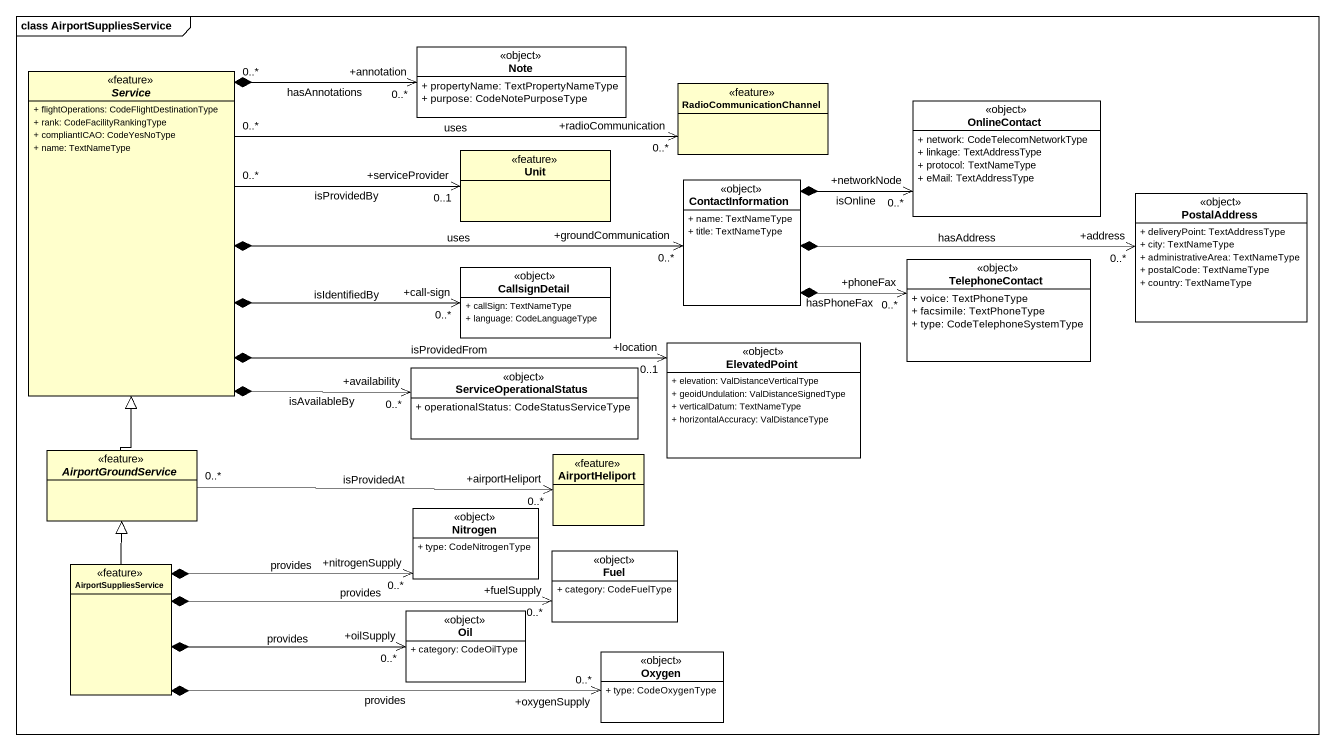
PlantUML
@startuml
mainframe class AirportSuppliesService
hide circle
hide empty members
skinparam classAttributeIconSize 0
class "Note" as Note_ <<object>> #FFFFFF {
  + propertyName: TextPropertyNameType
  + purpose: CodeNotePurposeType
}
abstract class Service <<feature>> {
  + flightOperations: CodeFlightDestinationType
  + rank: CodeFacilityRankingType
  + compliantICAO: CodeYesNoType
  + name: TextNameType
}
class RadioCommunicationChannel <<feature>>
class OnlineContact <<object>> #FFFFFF {
  + network: CodeTelecomNetworkType
  + linkage: TextAddressType
  + protocol: TextNameType
  + eMail: TextAddressType
}
class Unit <<feature>>
class ContactInformation <<object>> #FFFFFF {
  + name: TextNameType
  + title: TextNameType
}
class PostalAddress <<object>> #FFFFFF {
  + deliveryPoint: TextAddressType
  + city: TextNameType
  + administrativeArea: TextNameType
  + postalCode: TextNameType
  + country: TextNameType
}
class CallsignDetail <<object>> #FFFFFF {
  + callSign: TextNameType
  + language: CodeLanguageType
}
class TelephoneContact <<object>> #FFFFFF {
  + voice: TextPhoneType
  + facsimile: TextPhoneType
  + type: CodeTelephoneSystemType
}
class ElevatedPoint <<object>> #FFFFFF {
  + elevation: ValDistanceVerticalType
  + geoidUndulation: ValDistanceSignedType
  + verticalDatum: TextNameType
  + horizontalAccuracy: ValDistanceType
}
class ServiceOperationalStatus <<object>> #FFFFFF {
  + operationalStatus: CodeStatusServiceType
}
abstract class AirportGroundService <<feature>>
class AirportHeliport <<feature>>
class Nitrogen <<object>> #FFFFFF {
  + type: CodeNitrogenType
}
class AirportSuppliesService <<feature>>
class Fuel <<object>> #FFFFFF {
  + category: CodeFuelType
}
class Oil <<object>> #FFFFFF {
  + category: CodeOilType
}
class Oxygen <<object>> #FFFFFF {
  + type: CodeOxygenType
}
Service "0..*" *-right-> "+annotation\n0..*" Note_ : hasAnnotations
Service "0..*" -right-> "+radioCommunication\n0..*" RadioCommunicationChannel : uses
Service "0..*" -right-> "+serviceProvider\n0..1" Unit : isProvidedBy
Service *-right-> "+groundCommunication\n0..*" ContactInformation : uses
Service *-right-> "+call-sign\n0..*" CallsignDetail : isIdentifiedBy
Service *-right-> "+location\n0..1" ElevatedPoint : isProvidedFrom
Service *-right-> "+availability\n0..*" ServiceOperationalStatus : isAvailableBy
ContactInformation *-right-> "+networkNode\n0..*" OnlineContact : isOnline
ContactInformation *-right-> "+address\n0..*" PostalAddress : hasAddress
ContactInformation *-right-> "+phoneFax\n0..*" TelephoneContact : hasPhoneFax
AirportGroundService -up-|> Service
AirportGroundService "0..*" -right-> "+airportHeliport\n0..*" AirportHeliport : isProvidedAt
AirportSuppliesService -up-|> AirportGroundService
AirportSuppliesService *-right-> "+nitrogenSupply\n0..*" Nitrogen : provides
AirportSuppliesService *-right-> "+fuelSupply\n0..*" Fuel : provides
AirportSuppliesService *-right-> "+oilSupply\n0..*" Oil : provides
AirportSuppliesService *-right-> "+oxygenSupply\n0..*" Oxygen : provides
@enduml
